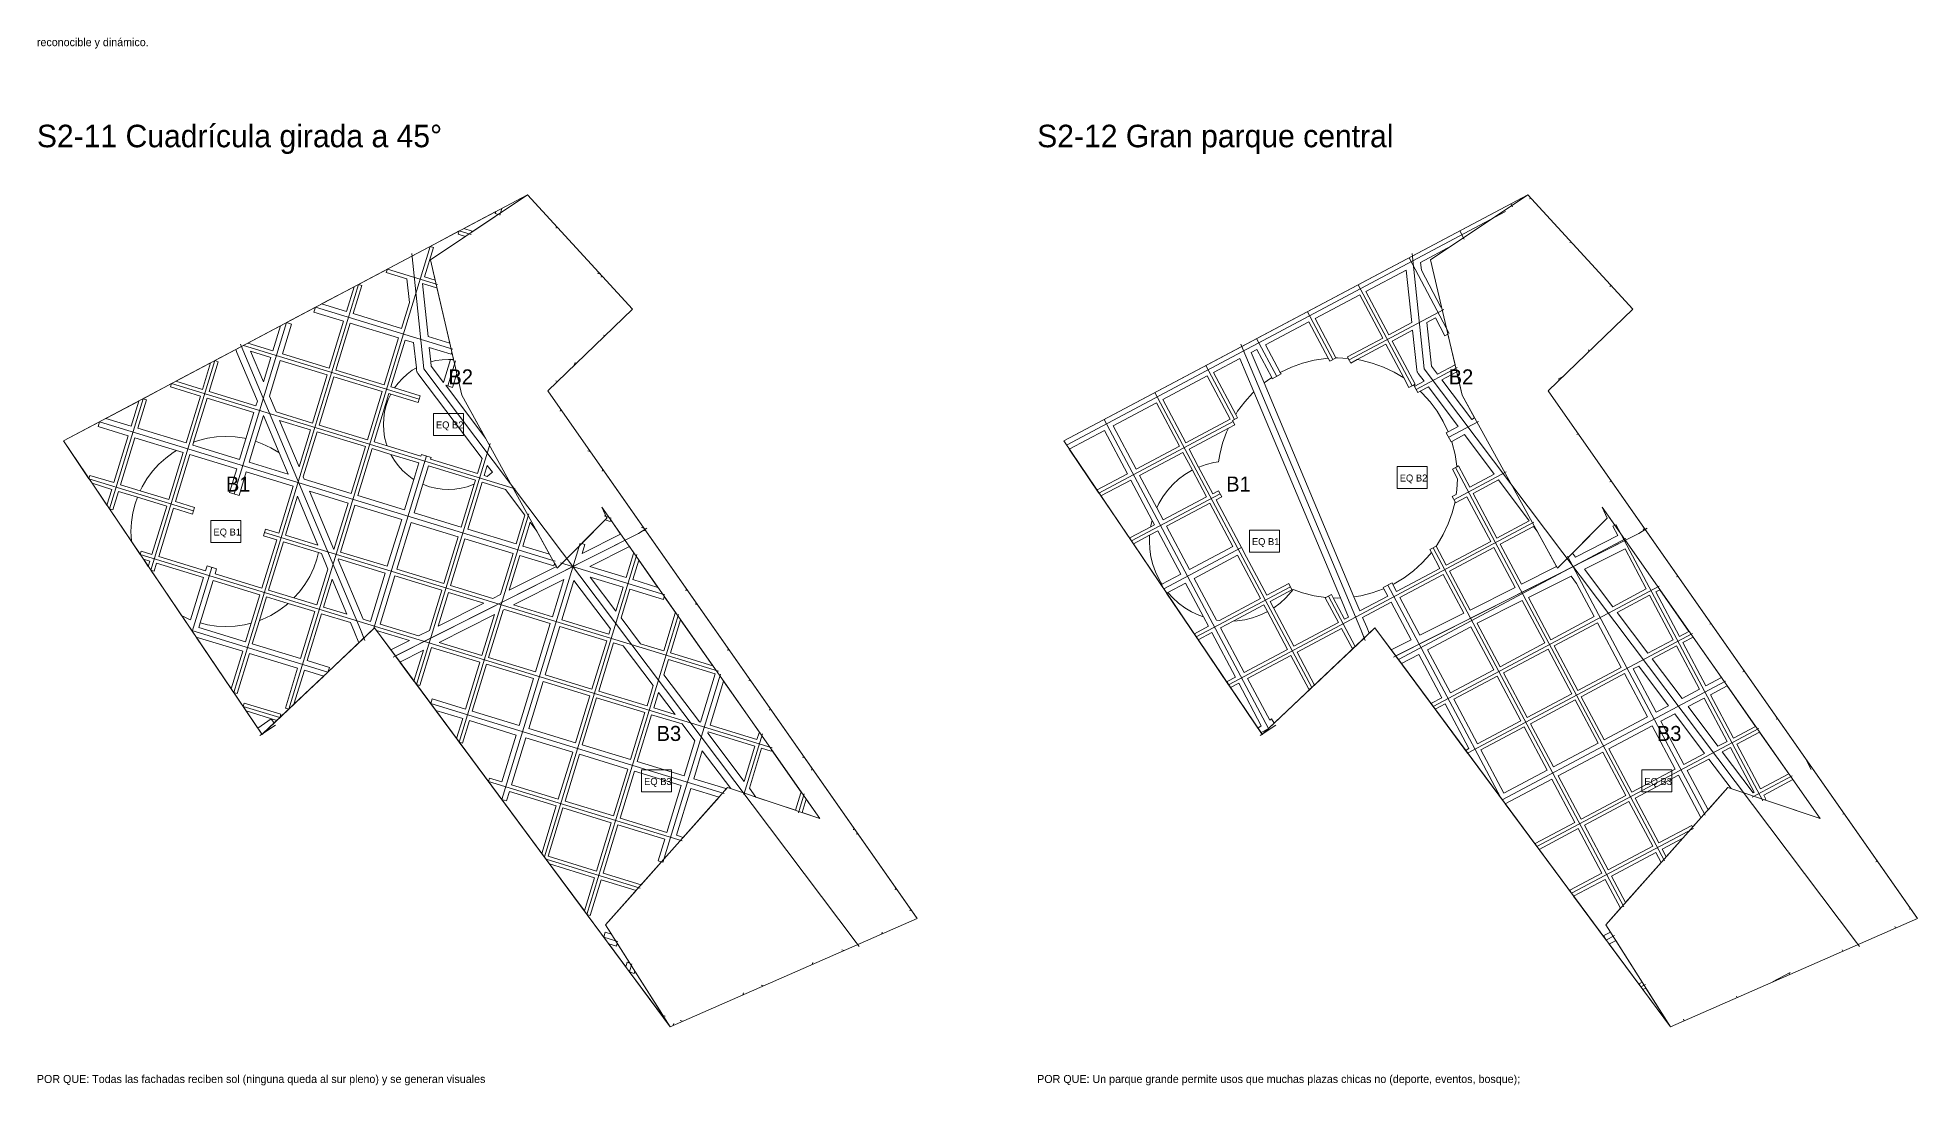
# Model space of a CAD drawing. Header units: metres. Extents: x 3873 to 16340, y -5213 to 3289.
# Drawn here: x 6581 to 10340, y -3085 to -991 of the extents above; entities that cross this region are included whole.
import ezdxf

# ---------------------------------------------------------------- set-up
doc = ezdxf.new("R2010")
doc.units = ezdxf.units.M
for name, color, linetype, lineweight, plot in [('EQUIPAMIENTO', 5, 'Continuous', 0, False), ('LIMITE-INTERVENCION', 30, 'Continuous', 0, False), ('MANZANAS-PROPUESTAS', 33, 'Continuous', 0, False), ('SECTORES', 1, 'Continuous', 0, False), ('TEXTO', 7, 'Continuous', 0, False), ('VERDE-OBLIGATORIO', 3, 'Continuous', 0, False), ('VERDE-PROPUESTO', 82, 'Continuous', 0, False), ('VIA-BOULEVARD', 30, 'Continuous', 0, False), ('VIA-PRIMARIA', 1, 'Continuous', 0, False), ('VIA-SECUNDARIA', 8, 'Continuous', 0, False), ('VIA-TERCIARIA', 9, 'Continuous', 0, False)]:
    doc.layers.add(name, color=color, linetype=linetype, lineweight=lineweight, plot=plot)

msp = doc.modelspace()

# ---------------------------------------------------------------- linework, layer by layer
at = {"layer": 'EQUIPAMIENTO'}
for points in [[(7372.8, -1785.9), (7432.8, -1785.9), (7432.8, -1741.9), (7372.8, -1741.9), (7372.8, -1785.9)], [(9300, -1892), (9360, -1892), (9360, -1848), (9300, -1848), (9300, -1892)], [(6928, -2000), (6988, -2000), (6988, -1956), (6928, -1956), (6928, -2000)], [(9004.3, -2019.2), (9064.3, -2019.2), (9064.3, -1975.2), (9004.3, -1975.2), (9004.3, -2019.2)], [(7789.1, -2498.5), (7849.1, -2498.5), (7849.1, -2454.5), (7789.1, -2454.5), (7789.1, -2498.5)], [(9789.1, -2498.5), (9849.1, -2498.5), (9849.1, -2454.5), (9789.1, -2454.5), (9789.1, -2498.5)]]:
    msp.add_lwpolyline(points, close=True, dxfattribs=at)
at = {"layer": 'LIMITE-INTERVENCION'}
for points in [[(6633, -1797), (7561, -1305), (7771.2, -1533.6), (7601.5, -1696.8), (8340, -2751), (7846.2, -2967.6), (7255.3, -2170.6), (7030.2, -2383.5), (6633, -1797)], [(8633, -1797), (9561, -1305), (9771.2, -1533.6), (9601.5, -1696.8), (10340, -2751), (9846.2, -2967.6), (9255.3, -2170.6), (9030.2, -2383.5), (8633, -1797)]]:
    msp.add_lwpolyline(points, close=True, dxfattribs=at)
at = {"layer": 'MANZANAS-PROPUESTAS'}
for points in [[(7450, -1377.7), (7433.4, -1372.6), (7497.5, -1338.7), (7496.2, -1342.7), (7502.1, -1344.5), (7449.3, -1379.9), (7450, -1377.7)], [(7422.6, -1384), (7436.8, -1388.3), (7366.7, -1435.3), (7376.1, -1475.4), (7355.1, -1469), (7373.1, -1410.2), (7366.4, -1408.2), (7424.6, -1377.3), (7422.6, -1384)], [(9387.4, -1529.4), (9348.2, -1455.8), (9346.6, -1440.2), (9408.7, -1407.1), (9366.7, -1435.3), (9388.5, -1528.9), (9387.4, -1529.4)], [(7278.7, -1460.3), (7319.9, -1472.8), (7324.9, -1520.1), (7309, -1572), (7212.4, -1542.5), (7229.6, -1486.3), (7222.9, -1484.3), (7280.8, -1453.6), (7278.7, -1460.3)], [(9283.2, -1584.8), (9237.2, -1498.3), (9318, -1455.4), (9329.1, -1560.4), (9283.2, -1584.8)], [(7199, -1538.4), (7149.4, -1523.2), (7214.2, -1488.9), (7199, -1538.4)], [(7362.2, -1588.3), (7351, -1482.4), (7351.1, -1482.4), (7379.2, -1491), (7379.5, -1490), (7405.5, -1601.5), (7362.2, -1588.3)], [(7134, -1539.4), (7193.2, -1557.5), (7164.5, -1651.2), (7070.8, -1622.6), (7088.9, -1563.3), (7079.4, -1560.3), (7136.9, -1529.8), (7134, -1539.4)], [(9135.7, -1552.3), (9224.9, -1504.9), (9270.9, -1591.4), (9200.4, -1628.9), (9202, -1632), (9180.4, -1630.9), (9177.5, -1631.1), (9135.7, -1552.3)], [(7051.7, -1616.7), (7001.8, -1601.5), (7066.9, -1567), (7051.7, -1616.7)], [(7206.6, -1561.6), (7303.2, -1591.1), (7274.5, -1684.8), (7177.9, -1655.3), (7206.6, -1561.6)], [(9036.8, -1604.9), (9123.3, -1558.9), (9162.1, -1631.8), (9156.9, -1632.1), (9133.6, -1635.5), (9110.7, -1641.2), (9088.6, -1649.2), (9067.3, -1659.3), (9066.1, -1660), (9036.8, -1604.9)], [(9335.7, -1683.5), (9289.8, -1597.2), (9330.7, -1575.4), (9339.1, -1654.6), (9339.3, -1655.9), (9339.6, -1657.2), (9340, -1658.5), (9340.6, -1659.7), (9341.3, -1660.9), (9342, -1662), (9353.8, -1677.6), (9335, -1687.5), (9332.7, -1685.4), (9332.4, -1685.2), (9335.7, -1683.5)], [(9380.6, -1663.3), (9368.5, -1647.3), (9359.3, -1560.3), (9376.3, -1551.2), (9395.2, -1586.6), (9401.3, -1583.4), (9415.6, -1644.7), (9380.6, -1663.3)], [(6980, -1620.1), (7020.9, -1717.3), (7018.1, -1726.7), (6924.4, -1698), (6942.6, -1638.5), (6935.9, -1636.4), (6977.6, -1614.3), (6980, -1620.1)], [(7316.6, -1595.2), (7333.3, -1600.3), (7338.7, -1650.9), (7330.6, -1655.8), (7320.3, -1663.4), (7310.9, -1671.9), (7302.3, -1681.4), (7295.1, -1691.1), (7287.9, -1688.9), (7316.6, -1595.2)], [(7407.2, -1633.8), (7407.2, -1634.1), (7402.8, -1633.9), (7390.1, -1634.5), (7377.5, -1636.4), (7367.6, -1638.8), (7364.5, -1609.9), (7408.5, -1623.3), (7409.7, -1619.5), (7413.2, -1634.4), (7408.2, -1634.1), (7407.2, -1633.8)], [(9008.2, -1620.1), (9019.1, -1614.3), (9048.9, -1670.3), (9047.1, -1671.4), (9033.9, -1681.1), (9008.2, -1620.1)], [(9277.4, -1603.8), (9313.2, -1671), (9293.6, -1659.3), (9272.3, -1649.2), (9250.1, -1641.2), (9227.2, -1635.5), (9219.8, -1634.4), (9277.4, -1603.8)], [(6911, -1693.9), (6858, -1677.7), (6927.1, -1641.1), (6911, -1693.9)], [(7007.3, -1617.8), (7047.6, -1630.1), (7032.8, -1678.5), (7007.3, -1617.8)], [(7044.9, -1707.3), (7066.7, -1635.9), (7160.4, -1664.6), (7130.9, -1761.2), (7058.2, -1739), (7044.9, -1707.3)], [(8932.6, -1660.3), (8985.2, -1632.3), (9013.2, -1699), (9010.7, -1701.2), (8994.9, -1718.7), (8980.9, -1737.6), (8977.1, -1743.9), (8932.6, -1660.3)], [(6847.2, -1689.1), (6906.9, -1707.3), (6878.2, -1801), (6781.6, -1771.5), (6799, -1714.6), (6792.3, -1712.5), (6849.2, -1682.4), (6847.2, -1689.1)], [(7173.8, -1668.7), (7270.4, -1698.2), (7240.9, -1794.8), (7144.3, -1765.3), (7173.8, -1668.7)], [(8831.1, -1714.3), (8920.2, -1666.9), (8966.2, -1753.4), (8877.1, -1800.8), (8831.1, -1714.3)], [(9362.3, -1688.9), (9422, -1768.1), (9402, -1778.8), (9392.1, -1757.8), (9380, -1737.6), (9365.9, -1718.7), (9350.1, -1701.2), (9346.1, -1697.5), (9362.3, -1688.9)], [(9448.8, -1753.9), (9389.1, -1674.6), (9418.9, -1658.8), (9429.8, -1705.7), (9454.7, -1750.8), (9448.8, -1753.9)], [(6768.2, -1767.4), (6717.8, -1752), (6783.6, -1717.1), (6768.2, -1767.4)], [(7014, -1740.1), (6998, -1792.4), (6995.1, -1791.6), (6976.6, -1788.9), (6958, -1788), (6939.4, -1788.9), (6921, -1791.6), (6902.9, -1796.2), (6893.3, -1799.6), (6920.3, -1711.4), (7014, -1740.1)], [(7254.3, -1798.9), (7283.8, -1702.3), (7287.7, -1703.5), (7282.7, -1714.1), (7278.4, -1726.1), (7275.3, -1738.5), (7273.4, -1751.1), (7272.8, -1763.9), (7273.4, -1776.6), (7275.3, -1789.2), (7278.4, -1801.6), (7280.3, -1806.9), (7254.3, -1798.9)], [(8732.2, -1766.9), (8818.7, -1720.8), (8864.7, -1807.4), (8778.2, -1853.4), (8732.2, -1766.9)], [(6702.4, -1768.2), (6762.4, -1786.6), (6733.7, -1880.3), (6686.1, -1865.7), (6684.1, -1872.4), (6633, -1797), (6705.3, -1758.6), (6702.4, -1768.2)], [(7033, -1746.2), (7064.3, -1820.5), (7063.6, -1820), (7047.6, -1810.4), (7030.7, -1802.4), (7017.3, -1797.6), (7033, -1746.2)], [(7126.8, -1774.6), (7104.2, -1848.4), (7065.3, -1755.8), (7126.8, -1774.6)], [(6747.1, -1884.4), (6775.8, -1790.6), (6859, -1816.1), (6852.5, -1820), (6837.5, -1831.1), (6823.7, -1843.6), (6811.1, -1857.4), (6800, -1872.4), (6790.5, -1888.4), (6786.7, -1896.4), (6747.1, -1884.4)], [(7208.1, -1901.9), (7114.7, -1873.4), (7112.7, -1868.6), (7140.2, -1778.7), (7236.8, -1808.2), (7208.1, -1901.9)], [(8714.5, -1776.2), (8760.5, -1862.8), (8700.2, -1894.9), (8703.5, -1901), (8644.2, -1813.6), (8714.5, -1776.2)], [(8883.6, -1813.2), (8962.4, -1771.3), (8958.7, -1779.1), (8950.8, -1801.2), (8945, -1824.1), (8942.8, -1838.8), (8933.1, -1840.3), (8917.9, -1844.1), (8903.1, -1849.4), (8902.9, -1849.4), (8883.6, -1813.2)], [(9434.2, -1784.3), (9493.9, -1863.5), (9445.2, -1889.5), (9422.6, -1846.9), (9419.3, -1848.7), (9419.3, -1847.4), (9415.8, -1824.1), (9410.1, -1801.2), (9408.8, -1797.8), (9434.2, -1784.3)], [(7287.5, -1823.7), (7288.2, -1825.1), (7294.7, -1836.1), (7302.3, -1846.3), (7310.9, -1855.8), (7320.3, -1864.3), (7330.6, -1871.9), (7333.8, -1873.9), (7315.2, -1934.7), (7221.5, -1906), (7250.2, -1812.3), (7287.5, -1823.7)], [(8784.7, -1865.7), (8871.3, -1819.7), (8890.3, -1855.4), (8888.9, -1856.1), (8875.4, -1864.2), (8862.8, -1873.5), (8851.2, -1884.1), (8840.6, -1895.7), (8831.3, -1908.3), (8823.2, -1921.8), (8819.1, -1930.4), (8784.7, -1865.7)], [(8767.1, -1875.1), (8809.9, -1955.7), (8807.4, -1966), (8807, -1968.3), (8765, -1990.6), (8768.3, -1996.8), (8707.4, -1906.9), (8767.1, -1875.1)], [(9502.5, -1874.9), (9564, -1956.5), (9499.2, -1991), (9451.8, -1901.8), (9502.5, -1874.9)], [(6729.6, -1893.7), (6719.9, -1925.4), (6690.3, -1881.6), (6729.6, -1893.7)], [(6731.7, -1934.9), (6743, -1897.8), (6781, -1909.4), (6776.2, -1922.8), (6771.7, -1940.9), (6768.9, -1959.4), (6768, -1978), (6768.9, -1996.6), (6769.1, -1998), (6725, -1932.8), (6731.7, -1934.9)], [(7173.9, -2014), (7124.8, -1897.3), (7202.3, -1921), (7173.9, -2014)], [(7428.1, -1969.2), (7334.4, -1940.5), (7351.8, -1883.4), (7353.1, -1884), (7365.1, -1888.3), (7377.5, -1891.4), (7390.1, -1893.2), (7402.8, -1893.9), (7415.6, -1893.2), (7428.2, -1891.4), (7440.5, -1888.3), (7452.6, -1884), (7454.4, -1883.1), (7428.1, -1969.2)], [(7516.8, -1893.8), (7555.6, -1945.4), (7538.1, -2002.8), (7441.5, -1973.3), (7470.1, -1879.5), (7516.8, -1893.8)], [(9416.6, -1920.5), (9439.4, -1908.4), (9486.8, -1997.6), (9397.6, -2045), (9377.6, -2007.4), (9377.6, -2007.4), (9380, -2004.3), (9392.1, -1984.1), (9402.1, -1962.8), (9410.1, -1940.6), (9415.6, -1918.7), (9416.6, -1920.5)], [(7280.7, -2047.5), (7187, -2018.9), (7215.7, -1925.1), (7309.4, -1953.8), (7280.7, -2047.5)], [(9731.2, -1967.2), (9741.3, -1986.2), (9656.3, -2029), (9650.4, -2021.2), (9719.7, -1951.3), (9709.6, -1929.5), (9734.7, -1965.3), (9731.2, -1967.2)], [(7393.6, -2082), (7299.9, -2053.4), (7328.5, -1959.6), (7422.2, -1988.3), (7393.6, -2082)], [(7566, -1959.2), (7579.8, -1977.5), (7605.1, -2023.3), (7551.5, -2006.9), (7566, -1959.2)], [(7670.2, -2022), (7675.7, -2004), (7669.4, -2002), (7716.2, -1954.8), (7726.4, -1957.9), (7727.3, -1954.8), (7747.2, -1983.2), (7670.2, -2022)], [(8804.9, -1985.3), (8804.3, -1997.2), (8805.1, -2012.9), (8807.4, -2028.4), (8811.2, -2043.6), (8816.5, -2058.4), (8823.2, -2072.6), (8829.5, -2083.2), (8828.5, -2083.7), (8833.2, -2092.6), (8772.3, -2002.6), (8804.9, -1985.3)], [(9572.6, -1967.8), (9579.8, -1977.5), (9618.7, -2047.9), (9548.3, -2083.3), (9505.8, -2003.4), (9572.6, -1967.8)], [(7140, -2124.7), (7093.9, -2110.6), (7104.9, -2098.5), (7116, -2083.5), (7125.6, -2067.5), (7133.6, -2050.7), (7139.8, -2033.1), (7143.1, -2020.1), (7148.9, -2021.8), (7162, -2052.9), (7140, -2124.7)], [(7407, -2086.1), (7435.6, -1992.4), (7532.2, -2021.9), (7507.1, -2104), (7491.5, -2111.9), (7407, -2086.1)], [(7615, -2041.1), (7618.7, -2047.9), (7524.4, -2095.3), (7545.6, -2026), (7613.3, -2046.7), (7615, -2041.1)], [(7772.7, -2021.9), (7758, -2070), (7685.5, -2047.9), (7764.6, -2008.1), (7774.8, -2022.6), (7772.7, -2021.9)], [(9385.3, -2051.6), (9298.8, -2097.6), (9291.3, -2083.6), (9293.6, -2082.6), (9313.8, -2070.5), (9332.7, -2056.4), (9350.1, -2040.6), (9365.9, -2023.2), (9368.4, -2019.8), (9385.3, -2051.6)], [(9493.4, -2009.9), (9535.8, -2089.6), (9445.5, -2135), (9404.2, -2057.4), (9493.4, -2009.9)], [(9755.4, -2012.7), (9797.9, -2092.7), (9731.1, -2128.2), (9674.6, -2053.3), (9755.4, -2012.7)], [(7247.1, -2157.5), (7232.2, -2152.9), (7182.3, -2034.2), (7182.9, -2032.2), (7276.7, -2060.9), (7247.1, -2157.5)], [(7365, -2175.6), (7342.8, -2186.7), (7266.3, -2163.3), (7295.8, -2066.7), (7389.5, -2095.4), (7365, -2175.6)], [(7771.4, -2074.1), (7783.4, -2034.9), (7821.6, -2089.5), (7771.4, -2074.1)], [(9391.9, -2063.9), (9433, -2141.3), (9345.4, -2185.4), (9305.3, -2109.9), (9391.9, -2063.9)], [(9647.4, -2067), (9658.3, -2081.6), (9693.7, -2148.1), (9607.2, -2194.1), (9562.4, -2109.8), (9647.4, -2067)], [(7199.9, -2143), (7153.4, -2128.8), (7170.5, -2073.1), (7199.9, -2143)], [(7473.4, -2121), (7382.3, -2166.9), (7402.9, -2099.5), (7473.4, -2121)], [(7533, -2124.6), (7633.4, -2074.1), (7610.7, -2148.4), (7533, -2124.6)], [(7629.8, -2154.2), (7653.8, -2075.6), (7726.7, -2172.3), (7723.5, -2182.9), (7629.8, -2154.2)], [(7737.6, -2136.9), (7686.5, -2069.1), (7752.2, -2089.2), (7737.6, -2136.9)], [(7856.4, -2141.4), (7833.5, -2216.5), (7786.9, -2202.2), (7748, -2150.7), (7765.6, -2093.2), (7832.7, -2113.8), (7834.5, -2107.9), (7858.5, -2142.1), (7856.4, -2141.4)], [(8841.4, -2099.5), (8851.2, -2110.3), (8862.8, -2120.9), (8875.4, -2130.2), (8888.9, -2138.3), (8903.1, -2145), (8912.3, -2148.3), (8922.5, -2167.4), (8894.7, -2182.1), (8898, -2188.3), (8838.8, -2100.9), (8841.4, -2099.5)], [(9156, -2110.3), (9182.2, -2159.5), (9093, -2207), (9052.5, -2130.7), (9053.2, -2130.2), (9065.8, -2120.9), (9077.4, -2110.3), (9088, -2098.7), (9091.7, -2093.8), (9110.7, -2100.6), (9133.6, -2106.3), (9156.9, -2109.8), (9157, -2109.8), (9156, -2110.3)], [(9213.5, -2108.3), (9227.2, -2106.3), (9250.1, -2100.6), (9272.3, -2092.6), (9273.2, -2092.2), (9281.1, -2107), (9225.4, -2136.6), (9213.5, -2108.3)], [(9864.2, -2187.6), (9816.8, -2098.5), (9824.9, -2094.2), (9883.3, -2177.5), (9864.2, -2187.6)], [(7025, -2155.6), (7030.7, -2153.5), (7047.6, -2145.5), (7063.6, -2136), (7078.6, -2124.9), (7082.1, -2121.7), (7135.9, -2138.1), (7107.3, -2231.8), (7010.7, -2202.3), (7025, -2155.6)], [(7164.8, -2249.4), (7120.7, -2235.9), (7149.3, -2142.2), (7206.9, -2159.8), (7215, -2179), (7223.8, -2200.4), (7161.9, -2259), (7164.8, -2249.4)], [(7606.6, -2161.8), (7577.1, -2258.3), (7483.3, -2229.7), (7512.3, -2135), (7514.9, -2133.7), (7606.6, -2161.8)], [(8946.7, -2170.4), (8972.2, -2156.8), (8980, -2156.4), (8995.5, -2154.1), (9010.8, -2150.3), (9025.5, -2145), (9039.7, -2138.3), (9040.4, -2137.9), (9080.7, -2213.5), (8994.1, -2259.5), (8946.7, -2170.4)], [(9202.3, -2148.8), (9194.6, -2153), (9172, -2110.5), (9180.4, -2110.9), (9186.3, -2110.6), (9202.3, -2148.8)], [(9244, -2181.3), (9239, -2169.1), (9239, -2169), (9230.8, -2149.5), (9287.7, -2119.3), (9327.6, -2194.4), (9287.8, -2214.4), (9255.3, -2170.6), (9244, -2181.3)], [(9549.9, -2116.1), (9594.8, -2200.7), (9505.6, -2248.1), (9459.6, -2161.5), (9459.9, -2161.4), (9549.9, -2116.1)], [(9851.9, -2194.2), (9801.1, -2221.2), (9739.6, -2139.5), (9804.4, -2105), (9851.9, -2194.2)], [(6906.3, -2160.7), (6921, -2164.3), (6939.4, -2167.1), (6958, -2168), (6976.6, -2167.1), (6995.1, -2164.3), (7008.7, -2160.9), (6997.3, -2198.2), (6903.6, -2169.6), (6906.3, -2160.7)], [(7324.7, -2195.8), (7287.8, -2214.4), (7259.2, -2175.8), (7324.7, -2195.8)], [(7384.3, -2199.4), (7495, -2143.7), (7469.9, -2225.6), (7384.3, -2199.4)], [(7719.4, -2196.3), (7689.9, -2292.8), (7596.2, -2264.2), (7625.7, -2167.6), (7719.4, -2196.3)], [(7846.9, -2220.6), (7867.1, -2154.4), (7931.6, -2246.5), (7846.9, -2220.6)], [(8929.1, -2179.7), (8976.5, -2268.9), (8959.6, -2277.9), (8962.9, -2284.1), (8902, -2194.2), (8929.1, -2179.7)], [(9099.6, -2219.3), (9188.8, -2171.9), (9209.7, -2211.2), (9215.8, -2207.9), (9134.5, -2284.9), (9099.6, -2219.3)], [(9360.7, -2214.1), (9447.2, -2168.1), (9493.3, -2254.6), (9406.7, -2300.6), (9360.7, -2214.1)], [(9700.3, -2160.4), (9747.7, -2249.6), (9661.1, -2295.6), (9613.7, -2206.4), (9700.3, -2160.4)], [(6991.5, -2217.3), (6968.5, -2292.4), (6898.4, -2188.9), (6991.5, -2217.3)], [(7352.9, -2215.3), (7334, -2276.8), (7305.9, -2238.9), (7352.9, -2215.3)], [(7345.9, -2285.8), (7369.3, -2209.5), (7465.9, -2239), (7437.2, -2332.7), (7370.3, -2312.3), (7367.4, -2321.8), (7339.2, -2283.8), (7345.9, -2285.8)], [(7752.4, -2206.3), (7812.3, -2285.8), (7799.9, -2326.5), (7703.3, -2296.9), (7732.8, -2200.4), (7752.4, -2206.3)], [(9648.8, -2302.2), (9559.6, -2349.6), (9512.2, -2260.4), (9601.4, -2213), (9648.8, -2302.2)], [(9904.4, -2293.1), (9869.4, -2311.7), (9809.7, -2232.5), (9858.4, -2206.6), (9904.4, -2293.1)], [(9916.8, -2286.5), (9870.8, -2200), (9891.4, -2189), (9948, -2269.9), (9916.8, -2286.5)], [(7067.8, -2343.2), (6994.2, -2320.7), (6992.2, -2327.4), (6973.5, -2299.8), (6980.2, -2301.9), (7004.8, -2221.4), (7101.4, -2251), (7077, -2330.9), (7083.7, -2332.9), (7065.8, -2349.9), (7067.8, -2343.2)], [(7114.8, -2255.1), (7153.5, -2266.9), (7094, -2323.2), (7114.8, -2255.1)], [(7573, -2271.7), (7544.3, -2365.5), (7450.6, -2336.8), (7479.2, -2243.1), (7573, -2271.7)], [(7907, -2359.2), (7904.7, -2358.5), (7833.6, -2264.2), (7842.8, -2234), (7936.5, -2262.6), (7907, -2359.2)], [(9048.7, -2352.5), (9044.9, -2355.1), (9000.7, -2271.9), (9087.2, -2225.9), (9123, -2293.2), (9129.2, -2289.9), (9054.2, -2360.8), (9048.7, -2352.5)], [(9343.1, -2223.5), (9389.1, -2310), (9368.2, -2321.1), (9371.5, -2327.3), (9308.2, -2242), (9343.1, -2223.5)], [(9817.9, -2339.1), (9771.9, -2252.6), (9782.9, -2246.8), (9842.6, -2326), (9817.9, -2339.1)], [(7685.8, -2306.2), (7657.1, -2400), (7563.4, -2371.3), (7592.1, -2277.6), (7685.8, -2306.2)], [(8023.9, -2380.4), (8019.8, -2393.7), (7926.1, -2365.1), (7953, -2277), (8025.9, -2381.1), (8023.9, -2380.4)], [(8983, -2281.3), (9028.2, -2366.2), (9021.5, -2370.7), (8966.8, -2289.9), (8983, -2281.3)], [(9413.3, -2313), (9499.8, -2267), (9547.2, -2356.2), (9460.7, -2402.2), (9413.3, -2313)], [(9754.2, -2262), (9800.3, -2348.5), (9713.7, -2394.5), (9667.7, -2308), (9754.2, -2262)], [(9972.2, -2390.7), (9926.2, -2304.2), (9959.6, -2286.4), (10016.3, -2367.3), (9972.2, -2390.7)], [(7795.8, -2339.9), (7767.1, -2433.6), (7670.5, -2404), (7699.2, -2310.3), (7795.8, -2339.9)], [(7813.3, -2330.6), (7822.7, -2299.6), (7855.9, -2343.6), (7813.3, -2330.6)], [(9395.6, -2322.4), (9443.1, -2411.6), (9437.5, -2414.6), (9440.7, -2420.7), (9375.7, -2333), (9395.6, -2322.4)], [(9655.4, -2314.6), (9701.4, -2401.1), (9612.2, -2448.5), (9566.2, -2362), (9655.4, -2314.6)], [(9959.8, -2397.3), (9941.3, -2407.1), (9881.6, -2327.9), (9913.8, -2310.8), (9959.8, -2397.3)], [(7048.7, -2352.5), (7021.5, -2370.7), (6998.4, -2336.6), (7059.9, -2355.4), (7054.2, -2360.8), (7048.7, -2352.5)], [(7431.4, -2351.8), (7419.2, -2391.6), (7377.5, -2335.4), (7431.4, -2351.8)], [(7431.1, -2400.7), (7444.7, -2355.9), (7538.5, -2384.6), (7509.8, -2478.3), (7484.8, -2470.6), (7482.7, -2477.3), (7424.4, -2398.6), (7431.1, -2400.7)], [(7874.2, -2466.3), (7780.5, -2437.7), (7809.2, -2344), (7870.2, -2362.6), (7895.6, -2396.3), (7874.2, -2466.3)], [(9769.1, -2498.7), (9723.1, -2412.2), (9809.6, -2366.2), (9855.7, -2452.7), (9769.1, -2498.7)], [(9873.3, -2443.3), (9827.3, -2356.8), (9854.8, -2342.2), (9914.5, -2421.4), (9873.3, -2443.3)], [(7651.3, -2419.1), (7622.6, -2512.8), (7528.9, -2484.1), (7557.6, -2390.4), (7651.3, -2419.1)], [(7994.3, -2477.3), (7921.3, -2380.6), (7922, -2378.5), (8015.7, -2407.1), (7994.3, -2477.3)], [(9467.3, -2414.5), (9553.8, -2368.5), (9599.8, -2455.1), (9513.3, -2501.1), (9467.3, -2414.5)], [(10026.2, -2492.3), (9978.8, -2403.1), (10024.4, -2378.8), (10082.7, -2462.2), (10026.2, -2492.3)], [(7761.3, -2452.7), (7732.6, -2546.4), (7636, -2516.9), (7664.7, -2423.2), (7761.3, -2452.7)], [(7957.4, -2491.7), (7893.4, -2472.2), (7910.5, -2416.1), (7967.4, -2491.6), (7961, -2489.4), (7956.5, -2494.4), (7957.4, -2491.7)], [(8004.7, -2491.1), (8029.1, -2411.2), (8048, -2417), (8048.9, -2413.9), (8109.6, -2500.6), (8107.6, -2500), (8096.8, -2535.1), (8017.8, -2508.5), (8004.7, -2491.1)], [(9756.8, -2505.3), (9667.6, -2552.7), (9621.6, -2466.2), (9710.8, -2418.7), (9756.8, -2505.3)], [(9879.9, -2455.7), (9923.1, -2432.7), (9967.4, -2491.6), (9961, -2489.4), (9921.5, -2533.9), (9879.9, -2455.7)], [(9966.4, -2409.7), (10013.8, -2498.8), (10011.4, -2500.1), (9949.9, -2418.4), (9966.4, -2409.7)], [(7839.7, -2579.2), (7746, -2550.5), (7774.7, -2456.8), (7868.4, -2485.4), (7839.7, -2579.2)], [(9609.2, -2472.7), (9655.2, -2559.3), (9576, -2601.4), (9579.3, -2607.6), (9516, -2522.3), (9609.2, -2472.7)], [(9888.7, -2565.4), (9823.1, -2600.2), (9775.7, -2511.1), (9862.2, -2465), (9907.1, -2549.3), (9908.3, -2548.7), (9890.5, -2568.7), (9888.7, -2565.4)], [(10037.1, -2512.8), (10032.8, -2504.6), (10090.8, -2473.7), (10145.3, -2551.5), (10034.6, -2514.2), (10037.1, -2512.8)], [(7519.1, -2516.4), (7524.8, -2497.5), (7618.6, -2526.2), (7589.5, -2621.3), (7509.5, -2513.5), (7519.1, -2516.4)], [(7858.9, -2585), (7887.5, -2491.3), (7944, -2508.6), (7872.3, -2589.1), (7858.9, -2585)], [(8118.3, -2512.9), (8145.3, -2551.5), (8110.1, -2539.6), (8118.3, -2512.9)], [(9763.3, -2517.6), (9810.8, -2606.8), (9721.6, -2654.2), (9674.2, -2565), (9763.3, -2517.6)], [(7631.9, -2530.3), (7728.5, -2559.8), (7699, -2656.4), (7602.4, -2626.9), (7631.9, -2530.3)], [(7712.4, -2660.5), (7741.9, -2563.9), (7835.6, -2592.6), (7822.3, -2636.2), (7828.7, -2638.2), (7788.2, -2683.7), (7712.4, -2660.5)], [(9661.8, -2571.6), (9709.2, -2660.8), (9645.2, -2694.8), (9648.5, -2701), (9583.5, -2613.3), (9661.8, -2571.6)], [(9829.7, -2612.6), (9871, -2590.6), (9837.8, -2627.9), (9829.7, -2612.6)], [(9728.1, -2666.6), (9817.3, -2619.2), (9827.9, -2639.1), (9756.3, -2719.6), (9728.1, -2666.6)], [(7694.9, -2669.8), (7674.6, -2736.2), (7605, -2642.3), (7694.9, -2669.8)], [(7716.2, -2778.8), (7713.3, -2788.3), (7679.8, -2743.2), (7686.5, -2745.2), (7708.3, -2673.9), (7778, -2695.2), (7717, -2763.8), (7729, -2782.7), (7716.2, -2778.8)], [(9713.1, -2785.6), (9717.8, -2794.4), (9652.7, -2706.7), (9715.8, -2673.2), (9746.4, -2730.7), (9717, -2763.8), (9726.3, -2778.5), (9713.1, -2785.6)], [(7760.4, -2838.8), (7757.5, -2848), (7723.3, -2801.9), (7738.7, -2806.6), (7740.4, -2800.8), (7765.5, -2840.3), (7760.4, -2838.8)], [(9783.8, -2881.6), (9787.1, -2887.8), (9723.8, -2802.5), (9737.1, -2795.5), (9789.7, -2878.5), (9783.8, -2881.6)], [(7828.6, -2943.8), (7764.9, -2858), (7774.5, -2860.9), (7775.8, -2856.6), (7829.4, -2941.1), (7828.6, -2943.8)], [(9791.3, -2893.5), (9797.2, -2890.3), (9846.2, -2967.6), (9791.3, -2893.5)]]:
    msp.add_lwpolyline(points, close=True, dxfattribs=at)
at = {"layer": 'SECTORES'}
for points in [[(6989.1, -1608.2), (7561, -1305), (7771.2, -1533.6), (7601.5, -1696.8), (7795.5, -1973.7), (7783, -1982), (7296.9, -2226.6), (7255.3, -2170.6), (7233.9, -2190.8), (7227, -2174), (6992, -1615), (6989.1, -1608.2)], [(8989.1, -1608.2), (9561, -1305), (9771.2, -1533.6), (9601.5, -1696.8), (9795.5, -1973.7), (9783, -1982), (9296.9, -2226.6), (9255.3, -2170.6), (9233.9, -2190.8), (9227, -2174), (8992, -1615), (8989.1, -1608.2)], [(7030.2, -2383.5), (7030, -2383.1), (6633, -1797), (6989.1, -1608.2), (6992, -1615), (7227, -2174), (7233.9, -2190.8), (7032.1, -2381.7), (7030.2, -2383.5)], [(9030.2, -2383.5), (9030, -2383.1), (8633, -1797), (8989.1, -1608.2), (8992, -1615), (9227, -2174), (9233.9, -2190.8), (9032.1, -2381.7), (9030.2, -2383.5)], [(7795.5, -1973.7), (8340, -2751), (7846.2, -2967.6), (7296.9, -2226.6), (7783, -1982), (7795.5, -1973.7)], [(9795.5, -1973.7), (10340, -2751), (9846.2, -2967.6), (9296.9, -2226.6), (9783, -1982), (9795.5, -1973.7)]]:
    msp.add_lwpolyline(points, close=True, dxfattribs=at)
at = {"layer": 'VERDE-OBLIGATORIO'}
for points in [[(8145.3, -2551.5), (7709.6, -1929.5), (7719.7, -1951.3), (7620.6, -2051.3), (7429.8, -1705.7), (7366.7, -1435.3), (7561, -1305), (7771.2, -1533.6), (7601.5, -1696.8), (8340, -2751), (7846.2, -2967.6), (7717, -2763.8), (7961, -2489.4), (8145.3, -2551.5)], [(10145.3, -2551.5), (9709.6, -1929.5), (9719.7, -1951.3), (9620.6, -2051.3), (9429.8, -1705.7), (9366.7, -1435.3), (9561, -1305), (9771.2, -1533.6), (9601.5, -1696.8), (10340, -2751), (9846.2, -2967.6), (9717, -2763.8), (9961, -2489.4), (10145.3, -2551.5)]]:
    msp.add_lwpolyline(points, close=True, dxfattribs=at)
at = {"layer": 'VERDE-PROPUESTO'}
for points in [[(7275.3, -1789.2), (7273.4, -1776.6), (7272.8, -1763.9), (7273.4, -1751.1), (7275.3, -1738.5), (7278.4, -1726.1), (7282.7, -1714.1), (7287.7, -1703.5), (7342.5, -1720.3), (7346.6, -1706.9), (7295.1, -1691.1), (7302.3, -1681.4), (7310.9, -1671.9), (7320.3, -1663.4), (7330.6, -1655.8), (7338.7, -1650.9), (7339.1, -1654.6), (7339.3, -1655.9), (7339.6, -1657.2), (7340, -1658.5), (7340.6, -1659.7), (7341.3, -1660.9), (7342, -1662), (7470.1, -1831.9), (7460.8, -1862.1), (7367.1, -1833.4), (7368.2, -1829.8), (7349.1, -1823.9), (7348, -1827.6), (7280.3, -1806.9), (7278.4, -1801.6), (7275.3, -1789.2)], [(7390.1, -1634.5), (7402.8, -1633.9), (7407.2, -1634.1), (7393.1, -1680), (7368.5, -1647.3), (7367.6, -1638.8), (7377.5, -1636.4), (7390.1, -1634.5)], [(7408.2, -1634.1), (7413.2, -1634.4), (7413.5, -1635.7), (7408.2, -1634.1)], [(9048.9, -1670.3), (9050.1, -1672.5), (9067.7, -1663.1), (9066.1, -1660), (9067.3, -1659.3), (9088.6, -1649.2), (9110.7, -1641.2), (9133.6, -1635.5), (9156.9, -1632.1), (9162.1, -1631.8), (9165.2, -1637.6), (9177.6, -1631.1), (9177.5, -1631.1), (9180.4, -1630.9), (9202, -1632), (9207, -1641.2), (9219.8, -1634.4), (9227.2, -1635.5), (9250.1, -1641.2), (9272.3, -1649.2), (9293.6, -1659.3), (9313.2, -1671), (9323.3, -1690.1), (9332.4, -1685.2), (9332.7, -1685.4), (9335, -1687.5), (9334.4, -1687.9), (9341, -1700.2), (9346.1, -1697.5), (9350.1, -1701.2), (9365.9, -1718.7), (9380, -1737.6), (9392.1, -1757.8), (9402, -1778.8), (9398.1, -1780.9), (9407.5, -1798.5), (9408.8, -1797.8), (9410.1, -1801.2), (9415.8, -1824.1), (9419.3, -1847.4), (9419.3, -1848.7), (9410.2, -1853.5), (9420.3, -1872.5), (9419.3, -1894.4), (9417.8, -1904), (9410, -1908.2), (9415.6, -1918.7), (9410.1, -1940.6), (9402.1, -1962.8), (9392.1, -1984.1), (9380, -2004.3), (9377.6, -2007.4), (9365.3, -2014), (9368.4, -2019.8), (9365.9, -2023.2), (9350.1, -2040.6), (9332.7, -2056.4), (9313.8, -2070.5), (9293.6, -2082.6), (9291.3, -2083.6), (9289.7, -2080.6), (9272, -2089.9), (9273.2, -2092.2), (9272.3, -2092.6), (9250.1, -2100.6), (9227.2, -2106.3), (9213.5, -2108.3), (9033.9, -1681.1), (9047.1, -1671.4), (9048.9, -1670.3)], [(7397.4, -1685.7), (7411, -1689.8), (7419.6, -1661.9), (7429.8, -1705.7), (7477.1, -1791.3), (7397.4, -1685.7)], [(9052.5, -2130.7), (9045.6, -2117.8), (9089.5, -2094.4), (9083, -2082.1), (9039, -2105.4), (8993, -2018.9), (8993.4, -2018.7), (8984, -2001), (8983.6, -2001.2), (8937.6, -1914.7), (8949.1, -1908.6), (8942.5, -1896.3), (8931.1, -1902.3), (8902.9, -1849.4), (8903.1, -1849.4), (8917.9, -1844.1), (8933.1, -1840.3), (8942.8, -1838.8), (8945, -1824.1), (8950.8, -1801.2), (8958.7, -1779.1), (8962.4, -1771.3), (8975.2, -1764.5), (8970.8, -1756), (8980.7, -1750.7), (8977.1, -1743.9), (8980.9, -1737.6), (8994.9, -1718.7), (9010.7, -1701.2), (9013.2, -1699), (9186.3, -2110.6), (9180.4, -2110.9), (9172, -2110.5), (9168.4, -2103.7), (9157, -2109.8), (9156.9, -2109.8), (9133.6, -2106.3), (9110.7, -2100.6), (9091.7, -2093.8), (9088, -2098.7), (9077.4, -2110.3), (9065.8, -2120.9), (9053.2, -2130.2), (9052.5, -2130.7)], [(6921, -1791.6), (6939.4, -1788.9), (6958, -1788), (6976.6, -1788.9), (6995.1, -1791.6), (6998, -1792.4), (6985.3, -1833.8), (6891.6, -1805.1), (6893.3, -1799.6), (6902.9, -1796.2), (6921, -1791.6)], [(7047.6, -1810.4), (7063.6, -1820), (7064.3, -1820.5), (7082.3, -1863.5), (7004.4, -1839.6), (7017.3, -1797.6), (7030.7, -1802.4), (7047.6, -1810.4)], [(6800, -1872.4), (6811.1, -1857.4), (6823.7, -1843.6), (6837.5, -1831.1), (6852.5, -1820), (6859, -1816.1), (6872.4, -1820.2), (6843.7, -1913.9), (6786.7, -1896.4), (6790.5, -1888.4), (6800, -1872.4)], [(6917.2, -2056.6), (6823.5, -2028), (6853, -1931.4), (6891.3, -1943.1), (6895.3, -1929.7), (6857.1, -1918), (6885.8, -1824.3), (6979.5, -1852.9), (6965.1, -1899.9), (6984.2, -1905.8), (6998.6, -1858.8), (7092.3, -1887.4), (7063.7, -1981.1), (7037, -1973), (7032.9, -1986.4), (7059.6, -1994.5), (7030, -2091.1), (6936.3, -2062.5), (6939.4, -2052.5), (6920.3, -2046.6), (6917.2, -2056.6)], [(7320.3, -1864.3), (7310.9, -1855.8), (7302.3, -1846.3), (7294.7, -1836.1), (7288.2, -1825.1), (7287.5, -1823.7), (7343.9, -1840.9), (7333.8, -1873.9), (7330.6, -1871.9), (7320.3, -1864.3)], [(7440.5, -1888.3), (7428.2, -1891.4), (7415.6, -1893.2), (7402.8, -1893.9), (7390.1, -1893.2), (7377.5, -1891.4), (7365.1, -1888.3), (7353.1, -1884), (7351.8, -1883.4), (7363, -1846.8), (7456.7, -1875.4), (7454.4, -1883.1), (7452.6, -1884), (7440.5, -1888.3)], [(7480.3, -1868), (7474.2, -1866.1), (7480.5, -1845.7), (7490.8, -1859.4), (7485.3, -1864.3), (7480.3, -1868)], [(8831.3, -1908.3), (8840.6, -1895.7), (8851.2, -1884.1), (8862.8, -1873.5), (8875.4, -1864.2), (8888.9, -1856.1), (8890.3, -1855.4), (8918.7, -1908.9), (8832.2, -1954.9), (8819.1, -1930.4), (8823.2, -1921.8), (8831.3, -1908.3)], [(6768.9, -1996.6), (6768, -1978), (6768.9, -1959.4), (6771.7, -1940.9), (6776.2, -1922.8), (6781, -1909.4), (6839.6, -1927.3), (6810.1, -2023.9), (6788.8, -2017.4), (6786.8, -2024.1), (6769.1, -1998), (6768.9, -1996.6)], [(7141.9, -2005), (7077.1, -1985.2), (7100.8, -1907.4), (7141.9, -2005)], [(8884.7, -2053.8), (8838.7, -1967.3), (8925.3, -1921.3), (8971.3, -2007.8), (8884.7, -2053.8)], [(8816.5, -2058.4), (8811.2, -2043.6), (8807.4, -2028.4), (8805.1, -2012.9), (8804.3, -1997.2), (8804.9, -1985.3), (8821.1, -1976.7), (8867.1, -2063.2), (8829.5, -2083.2), (8823.2, -2072.6), (8816.5, -2058.4)], [(8809.9, -1955.7), (8814.5, -1964.3), (8807, -1968.3), (8807.4, -1966), (8809.9, -1955.7)], [(7116, -2083.5), (7104.9, -2098.5), (7093.9, -2110.6), (7043.4, -2095.2), (7073, -1998.6), (7143.1, -2020.1), (7139.8, -2033.1), (7133.6, -2050.7), (7125.6, -2067.5), (7116, -2083.5)], [(8894.1, -2071.5), (8980.7, -2025.5), (9026.7, -2112), (8944.3, -2155.8), (8938.5, -2154.9), (8894.1, -2071.5)], [(6806, -2037.3), (6802.8, -2047.7), (6793, -2033.3), (6806, -2037.3)], [(6869.3, -2146), (6830.9, -2089.1), (6807.8, -2055.2), (6814.5, -2057.2), (6819.4, -2041.3), (6913.1, -2070), (6887.4, -2154.2), (6885.3, -2153.5), (6869.3, -2146)], [(6976.6, -2167.1), (6958, -2168), (6939.4, -2167.1), (6921, -2164.3), (6906.3, -2160.7), (6932.2, -2075.8), (7026, -2104.5), (7008.7, -2160.9), (6995.1, -2164.3), (6976.6, -2167.1)], [(8888.9, -2138.3), (8875.4, -2130.2), (8862.8, -2120.9), (8851.2, -2110.3), (8841.4, -2099.5), (8876.5, -2080.9), (8912.3, -2148.3), (8903.1, -2145), (8888.9, -2138.3)], [(7063.6, -2136), (7047.6, -2145.5), (7030.7, -2153.5), (7025, -2155.6), (7039.3, -2108.6), (7082.1, -2121.7), (7078.6, -2124.9), (7063.6, -2136)], [(9025.5, -2145), (9010.8, -2150.3), (8995.5, -2154.1), (8980, -2156.4), (8972.2, -2156.8), (9033.2, -2124.4), (9040.4, -2137.9), (9039.7, -2138.3), (9025.5, -2145)]]:
    msp.add_lwpolyline(points, close=True, dxfattribs=at)
at = {"layer": 'VIA-BOULEVARD'}
for points in [[(6987.1, -1603.6), (6992, -1615), (7227, -2174), (7235.9, -2195.8)], [(8987.1, -1603.6), (8992, -1615), (9227, -2174), (9235.9, -2195.8)]]:
    msp.add_lwpolyline(points, dxfattribs=at)
at = {"layer": 'VIA-PRIMARIA'}
for points in [[(7329.6, -1422), (7354, -1653), (8218, -2799), (8224.1, -2807.3)], [(9329.6, -1422), (9354, -1653), (10218, -2799), (10224.1, -2807.3)], [(7292.3, -2228.9), (7783, -1982), (7799.7, -1971)], [(9292.3, -2228.9), (9783, -1982), (9799.7, -1971)], [(7025.8, -2385.9), (7057.1, -2365)], [(9025.8, -2385.9), (9057.1, -2365)]]:
    msp.add_lwpolyline(points, dxfattribs=at)
at = {"layer": 'VIA-SECUNDARIA'}
for points in [[(9564.3, -1313.1), (9567.1, -1311.6)], [(7505.8, -1345.6), (7509.9, -1332.1)], [(8638.6, -1805.3), (9516.2, -1338.6)], [(9404, -1582), (9323.7, -1430.8)], [(7411.4, -1613.8), (7136.9, -1529.8)], [(6974.7, -1902.9), (7079.4, -1560.3)], [(9058.9, -1667.8), (9018.8, -1592.4)], [(7401.4, -1686.9), (7416.8, -1636.7)], [(7621.2, -1677.9), (7617.9, -1676.9)], [(9621.5, -1673.4), (9631.2, -1668.2)], [(7616.2, -2037.1), (6705.3, -1758.6)], [(9042.5, -2371.8), (8714, -1754)], [(9402.8, -1789.7), (9462.2, -1758.1)], [(7252.9, -2172.9), (7358.7, -1826.9)], [(7710.2, -1857.1), (7711.3, -1853.5)], [(9791.8, -1973.6), (9794.4, -1972.2)], [(7509.5, -2513.5), (7666.2, -2001.1)], [(8833.2, -2092.6), (8988.7, -2009.8)], [(9302.2, -2233.9), (9757.1, -1992.1)], [(9915.9, -2544.7), (9640.6, -2026.9)], [(6890.7, -2177.5), (6929.8, -2049.6)], [(7835.6, -2104.2), (7627.1, -2040.5)], [(9506.2, -2509), (9280.9, -2085.3)], [(7900.9, -2124.2), (7896.2, -2122.7)], [(7161.9, -2259), (6889.5, -2175.7)], [(7961.3, -2215.7), (7962.4, -2212)], [(7831.8, -2639.2), (7946.9, -2263)], [(9510, -2514.2), (9956.5, -2276.8)], [(9991.2, -2258.3), (9993.9, -2256.9)], [(7954.4, -2501.3), (7367.4, -2321.8)], [(9027.7, -2379.8), (9042.2, -2372.2)], [(10190.6, -2543), (10193.3, -2541.6)], [(8212.5, -2574.2), (8213.6, -2570.5)], [(8222.5, -2583.3), (8217.8, -2581.8)], [(7741.6, -2797), (7713.3, -2788.3)], [(9717.8, -2794.4), (9734.4, -2785.6)], [(7764.9, -2858), (7769.9, -2841.7)], [(8130.3, -2843), (8131.5, -2839.2)], [(8032.4, -2885.9), (8028, -2884.6)], [(10085.1, -2862.8), (10083.6, -2860.2)]]:
    msp.add_lwpolyline(points, dxfattribs=at)
at = {"layer": 'VIA-TERCIARIA'}
for points in [[(9530.2, -1329.3), (9526.9, -1323.1)], [(7448, -1384.4), (7424.6, -1377.3)], [(7618.1, -1371.6), (7619.1, -1368.2)], [(9434.1, -1393.7), (9425.3, -1377)], [(7083.7, -2332.9), (7366.4, -1408.2)], [(9644.8, -1400.5), (9647.5, -1399.1)], [(7381.2, -1484.3), (7280.8, -1453.6)], [(7706.8, -1463.6), (7701.1, -1461.8)], [(6973.5, -2299.8), (7222.9, -1484.3)], [(7708.4, -1469.7), (7709.4, -1466.4)], [(9329.5, -1686.8), (9222, -1484.7)], [(9725.2, -1488), (9727.9, -1486.6)], [(9171.4, -1634.4), (9120.4, -1538.6)], [(9203.7, -1635.1), (9392.9, -1534.4)], [(7344.6, -1713.6), (6993.1, -1606.1)], [(7716.1, -1586.6), (7712.8, -1585.6)], [(9683.6, -1617.9), (9682.1, -1615.1)], [(6807.8, -2055.2), (6935.9, -1636.4)], [(7654.5, -1645.8), (7656.3, -1639.9)], [(8974.5, -1754), (8917.2, -1646.3)], [(9337.7, -1694), (9420, -1650.3)], [(7536.3, -1892.5), (6849.2, -1682.4)], [(6725, -1932.8), (6792.3, -1712.5)], [(9129.2, -2289.9), (8815.6, -1700.2)], [(7626.4, -1737.6), (7627.6, -1734)], [(8703.5, -1901), (8972, -1758.3)], [(7339.2, -2283.8), (7486.5, -1802.1)], [(9658.8, -1783.8), (9661.5, -1782.4)], [(7686.5, -1818.1), (7681.8, -1816.7)], [(6893.3, -1936.4), (6684.1, -1872.4)], [(9413.3, -1914.4), (9517.8, -1858.8)], [(9834.4, -2636.3), (9416.4, -1850.2)], [(9725.3, -1878.7), (9727.9, -1877.3)], [(8768.3, -1996.8), (8945.8, -1902.4)], [(7424.4, -2398.6), (7563.9, -1942.3)], [(7728.4, -1951.2), (7714.3, -1946.9)], [(7942.8, -2257.2), (7034.9, -1979.7)], [(7793.7, -1971.1), (7789, -1969.7)], [(7793.9, -1976.7), (7795, -1973)], [(8962.9, -2284.1), (9573.3, -1959.5)], [(10031, -2516.1), (9737.3, -1963.9)], [(8050, -2410.3), (6786.8, -2024.1)], [(7594.7, -2628.3), (7779.4, -2024)], [(9752.9, -2728), (9371.5, -2010.7)], [(9858.2, -2068.5), (9860.9, -2067.1)], [(7877.6, -2096.2), (7878.7, -2092.5)], [(8898, -2188.3), (9086.3, -2088.2)], [(9371.5, -2327.3), (9823.5, -2087)], [(9215.8, -2207.9), (9162.2, -2107)], [(7679.8, -2743.2), (7863.1, -2143.5)], [(9924.7, -2163.4), (9927.4, -2162)], [(9440.7, -2420.7), (9890, -2181.9)], [(8008.1, -2277.2), (8003.4, -2275.8)], [(7065.8, -2349.9), (6992.2, -2327.4)], [(8045, -2335.2), (8046.2, -2331.5)], [(10057.7, -2353.2), (10060.3, -2351.8)], [(7993.6, -2503.5), (8030.6, -2382.5)], [(9579.3, -2607.6), (10023, -2371.6)], [(8115.3, -2430.2), (8110.6, -2428.8)], [(10127.8, -2453.4), (10116.3, -2431.7)], [(7870.4, -2595.9), (7482.7, -2477.3)], [(8128.8, -2454.7), (8129.9, -2451)], [(10009.7, -2509), (10089.5, -2466.5)], [(10124.1, -2448.1), (10126.8, -2446.7)], [(8102.6, -2540.2), (8114.3, -2502)], [(9648.5, -2701), (9892, -2571.6)], [(7786.3, -2690.4), (7598, -2632.8)], [(10257.1, -2637.9), (10259.8, -2636.5)], [(8296.2, -2693.7), (8297.3, -2690.1)], [(8329.7, -2736.3), (8325, -2734.9)], [(10323.6, -2732.8), (10326.3, -2731.4)], [(8269.2, -2782.1), (8270.3, -2778.3)], [(10296.3, -2770.2), (10294.9, -2767.5)], [(8194, -2815), (8189.6, -2813.7)], [(10190.7, -2816.5), (10189.3, -2813.8)], [(9787.1, -2887.8), (9796.1, -2883)], [(10050.6, -2877.9), (10085.8, -2859.2)], [(7991.4, -2903.9), (7992.6, -2900.1)], [(9979.4, -2909.2), (9978, -2906.5)], [(7836.2, -2946.2), (7828.6, -2943.8)], [(7852.5, -2964.8), (7853.7, -2961)], [(7870.9, -2956.8), (7866.5, -2955.4)], [(9873.8, -2955.5), (9872.4, -2952.8)]]:
    msp.add_lwpolyline(points, dxfattribs=at)

# ---------------------------------------------------------------- texts
at = {"layer": 'EQUIPAMIENTO'}
for s, p in [('EQ B2', (7377.8, -1771.9)), ('EQ B2', (9305, -1878)), ('EQ B1', (6933, -1986)), ('EQ B1', (9009.3, -2005.2)), ('EQ B3', (7794.1, -2484.5)), ('EQ B3', (9794.1, -2484.5))]:
    msp.add_text(s, height=14, dxfattribs=at).set_placement(p)
at = {"layer": 'SECTORES'}
for s, p in [('B2', (7402.8, -1683.9)), ('B2', (9402.8, -1683.9)), ('B1', (6958, -1898)), ('B1', (8958, -1898)), ('B3', (7819.1, -2396.5)), ('B3', (9819.1, -2396.5))]:
    msp.add_text(s, height=30, dxfattribs=at).set_placement(p)
at = {"layer": 'TEXTO'}
for s, height, p in [('reconocible y dinámico.', 16, (6580, -1008)), ('S2-11 Cuadrícula girada a 45°', 45, (6580, -1210)), ('S2-12 Gran parque central', 45, (8580, -1210)), ('POR QUE: Todas las fachadas reciben sol (ninguna queda al sur pleno) y se generan visuales', 16, (6580, -3080)), ('POR QUE: Un parque grande permite usos que muchas plazas chicas no (deporte, eventos, bosque);', 16, (8580, -3080))]:
    msp.add_text(s, height=height, dxfattribs=at).set_placement(p)

doc.saveas('drawing.dxf')
